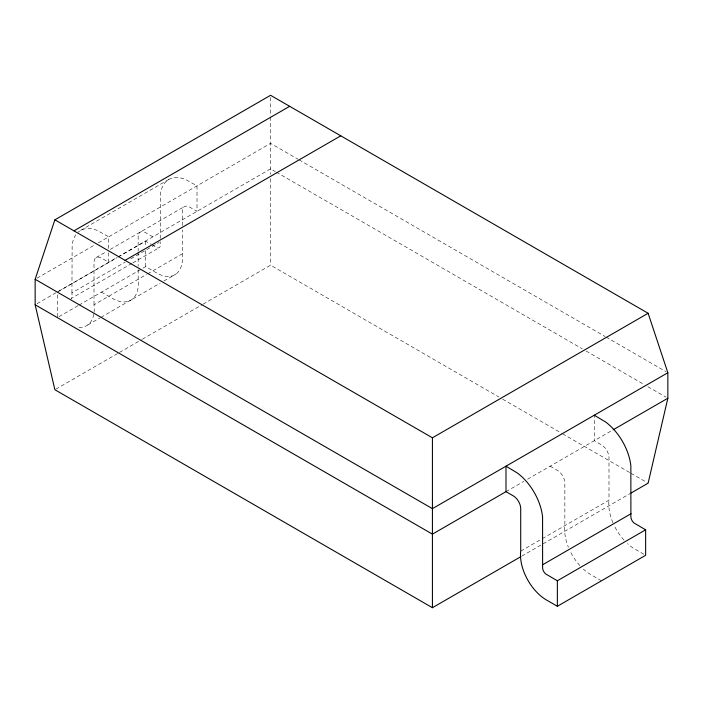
<?xml version="1.0" encoding="UTF-8"?>
<svg xmlns="http://www.w3.org/2000/svg" width="703" height="703" viewBox="0 0 703 703"><rect width="100%" height="100%" fill="white"/><g stroke="black" fill="none" stroke-linecap="round" stroke-linejoin="round"><path stroke-width="0.53" stroke-dasharray="3.52 2.64" d="M80.52 230.452L168.808 179.476M37.039 278.203L94.571 244.987M98.341 242.807L270.576 143.368L298.134 159.282M96.162 257.535L106.496 251.577M110.248 249.407L184.441 206.568M37.039 303.687L57.787 291.71M58.727 291.165L117.173 257.421M118.113 256.876L270.576 168.861L275.321 171.602M57.365 292.114L117.164 257.588M118.113 257.043L145.644 241.147L151.163 244.328M131.909 263.423L71.152 298.494A5.448 3.146 60 0 0 72.11 296.156L71.934 292.826L125.099 262.14M130.793 258.845L159.273 242.403M132.858 262.869L159.44 247.526M78.024 305.673L57.365 317.598L57.365 294.241M78.964 305.128L145.644 266.63L156.541 272.922A36.741 21.213 60 0 0 182.288 253.809L182.288 229.846M94.061 312.246A36.741 21.213 60 0 0 94.009 304.777L146.602 274.416M147.542 273.871L182.288 253.809M87.805 324.935L100.019 317.888M100.96 317.343L160.126 283.186M163.878 281.015L176.093 273.968M55.827 389.181L118.543 352.976M119.492 352.423L141.347 339.804M142.296 339.259L202.156 304.698M203.105 304.144L270.576 265.198L498.814 396.975M505.993 491.669L523.84 481.362M527.601 479.2L612.199 430.35M520.712 551.134L541.372 539.201M542.312 538.665L608.991 500.167L608.991 457.688A10.404 6.011 60 0 0 601.636 444.946L594.281 440.702L594.281 415.209M521.749 556.135L630.073 493.594M299.083 159.836L605.125 336.517M606.074 337.071L665.952 371.641M276.279 172.147L582.312 348.837M586.117 351.034L644.089 384.506M647.894 386.703L665.952 397.125M502.619 399.163L561.583 433.206M562.532 433.76L630.055 472.741M631.004 473.295L647.173 482.627M152.859 236.814L145.503 232.57A10.404 6.011 60 0 0 138.148 236.814L138.148 250.98M550.141 466.186L557.497 470.43A10.404 6.011 60 0 1 564.852 483.172L564.852 525.651A36.741 21.213 60 0 0 568.437 547.338M152.076 244.864L157.085 247.641A5.448 3.146 60 0 0 160.389 245.189L160.222 241.858M643.825 554.254L634.747 549.008A36.741 21.213 60 0 1 627.463 543.604M101.364 292.035L112.401 298.406A36.741 21.213 60 0 0 138.148 279.293L138.148 267.316M601.496 580.783L590.599 574.492A36.741 21.213 60 0 1 583.323 569.087M270.576 97.48L270.576 116.057M270.576 117.146L270.576 174.335M270.576 178.711L270.576 265.198M182.288 225.487L182.288 211.331A10.404 6.011 60 0 1 189.643 207.086L197.007 211.331L197.007 185.847L185.803 179.617A41.688 24.069 60 0 0 160.425 194.265L160.222 240.778M145.644 241.147L145.644 246.454M145.644 250.707L145.644 266.63M138.148 252.061L138.148 266.226M108.719 248.502L108.719 236.814L97.515 230.584A41.688 24.069 60 0 0 77.98 232.333M108.719 252.746L108.719 262.298L101.364 258.054A10.404 6.011 60 0 0 94.009 262.298L94.009 304.777M71.934 292.826L72.137 245.233A41.688 24.069 60 0 1 75.836 234.793M579.87 565.616A36.741 21.213 60 0 1 570.115 551.108M624.009 540.132A36.741 21.213 60 0 1 614.255 525.624M612.972 522.804A36.741 21.213 60 0 1 608.991 500.167M93.789 314.188A36.741 21.213 60 0 1 76.416 327.088"/><path stroke-width="1.05" d="M505.993 491.669L505.993 466.186L517.197 472.891A41.688 24.069 60 0 1 542.575 516.837L542.611 567.796A5.448 3.146 60 0 0 545.915 574.07L557.356 580.783L645.635 529.816L645.635 555.3L557.356 606.267L546.459 599.984A36.741 21.213 60 0 1 520.712 551.134L520.712 508.656A10.404 6.011 60 0 0 513.357 495.914L505.993 491.669L432.424 534.139L35.15 304.777L35.15 279.293L54.878 219.828L270.576 95.292L648.122 313.274L667.85 372.739L667.85 398.223L648.122 483.172L631.022 493.049M594.281 415.209L605.485 421.914A41.688 24.069 60 0 1 630.863 465.869L630.89 516.828A5.448 3.146 60 0 0 634.203 523.102L645.635 529.816M73.964 230.848L289.662 106.311M125.072 260.356L340.77 135.82M54.878 219.828L432.424 437.802L648.122 313.274M667.85 372.739L432.424 508.656L35.15 279.293M613.148 429.805L667.85 398.223M35.15 304.777L54.878 389.726L432.424 607.708L520.8 556.688M542.778 564.667L631.066 513.7M557.356 580.783L557.356 606.267M432.424 437.802L432.424 607.708"/></g></svg>
